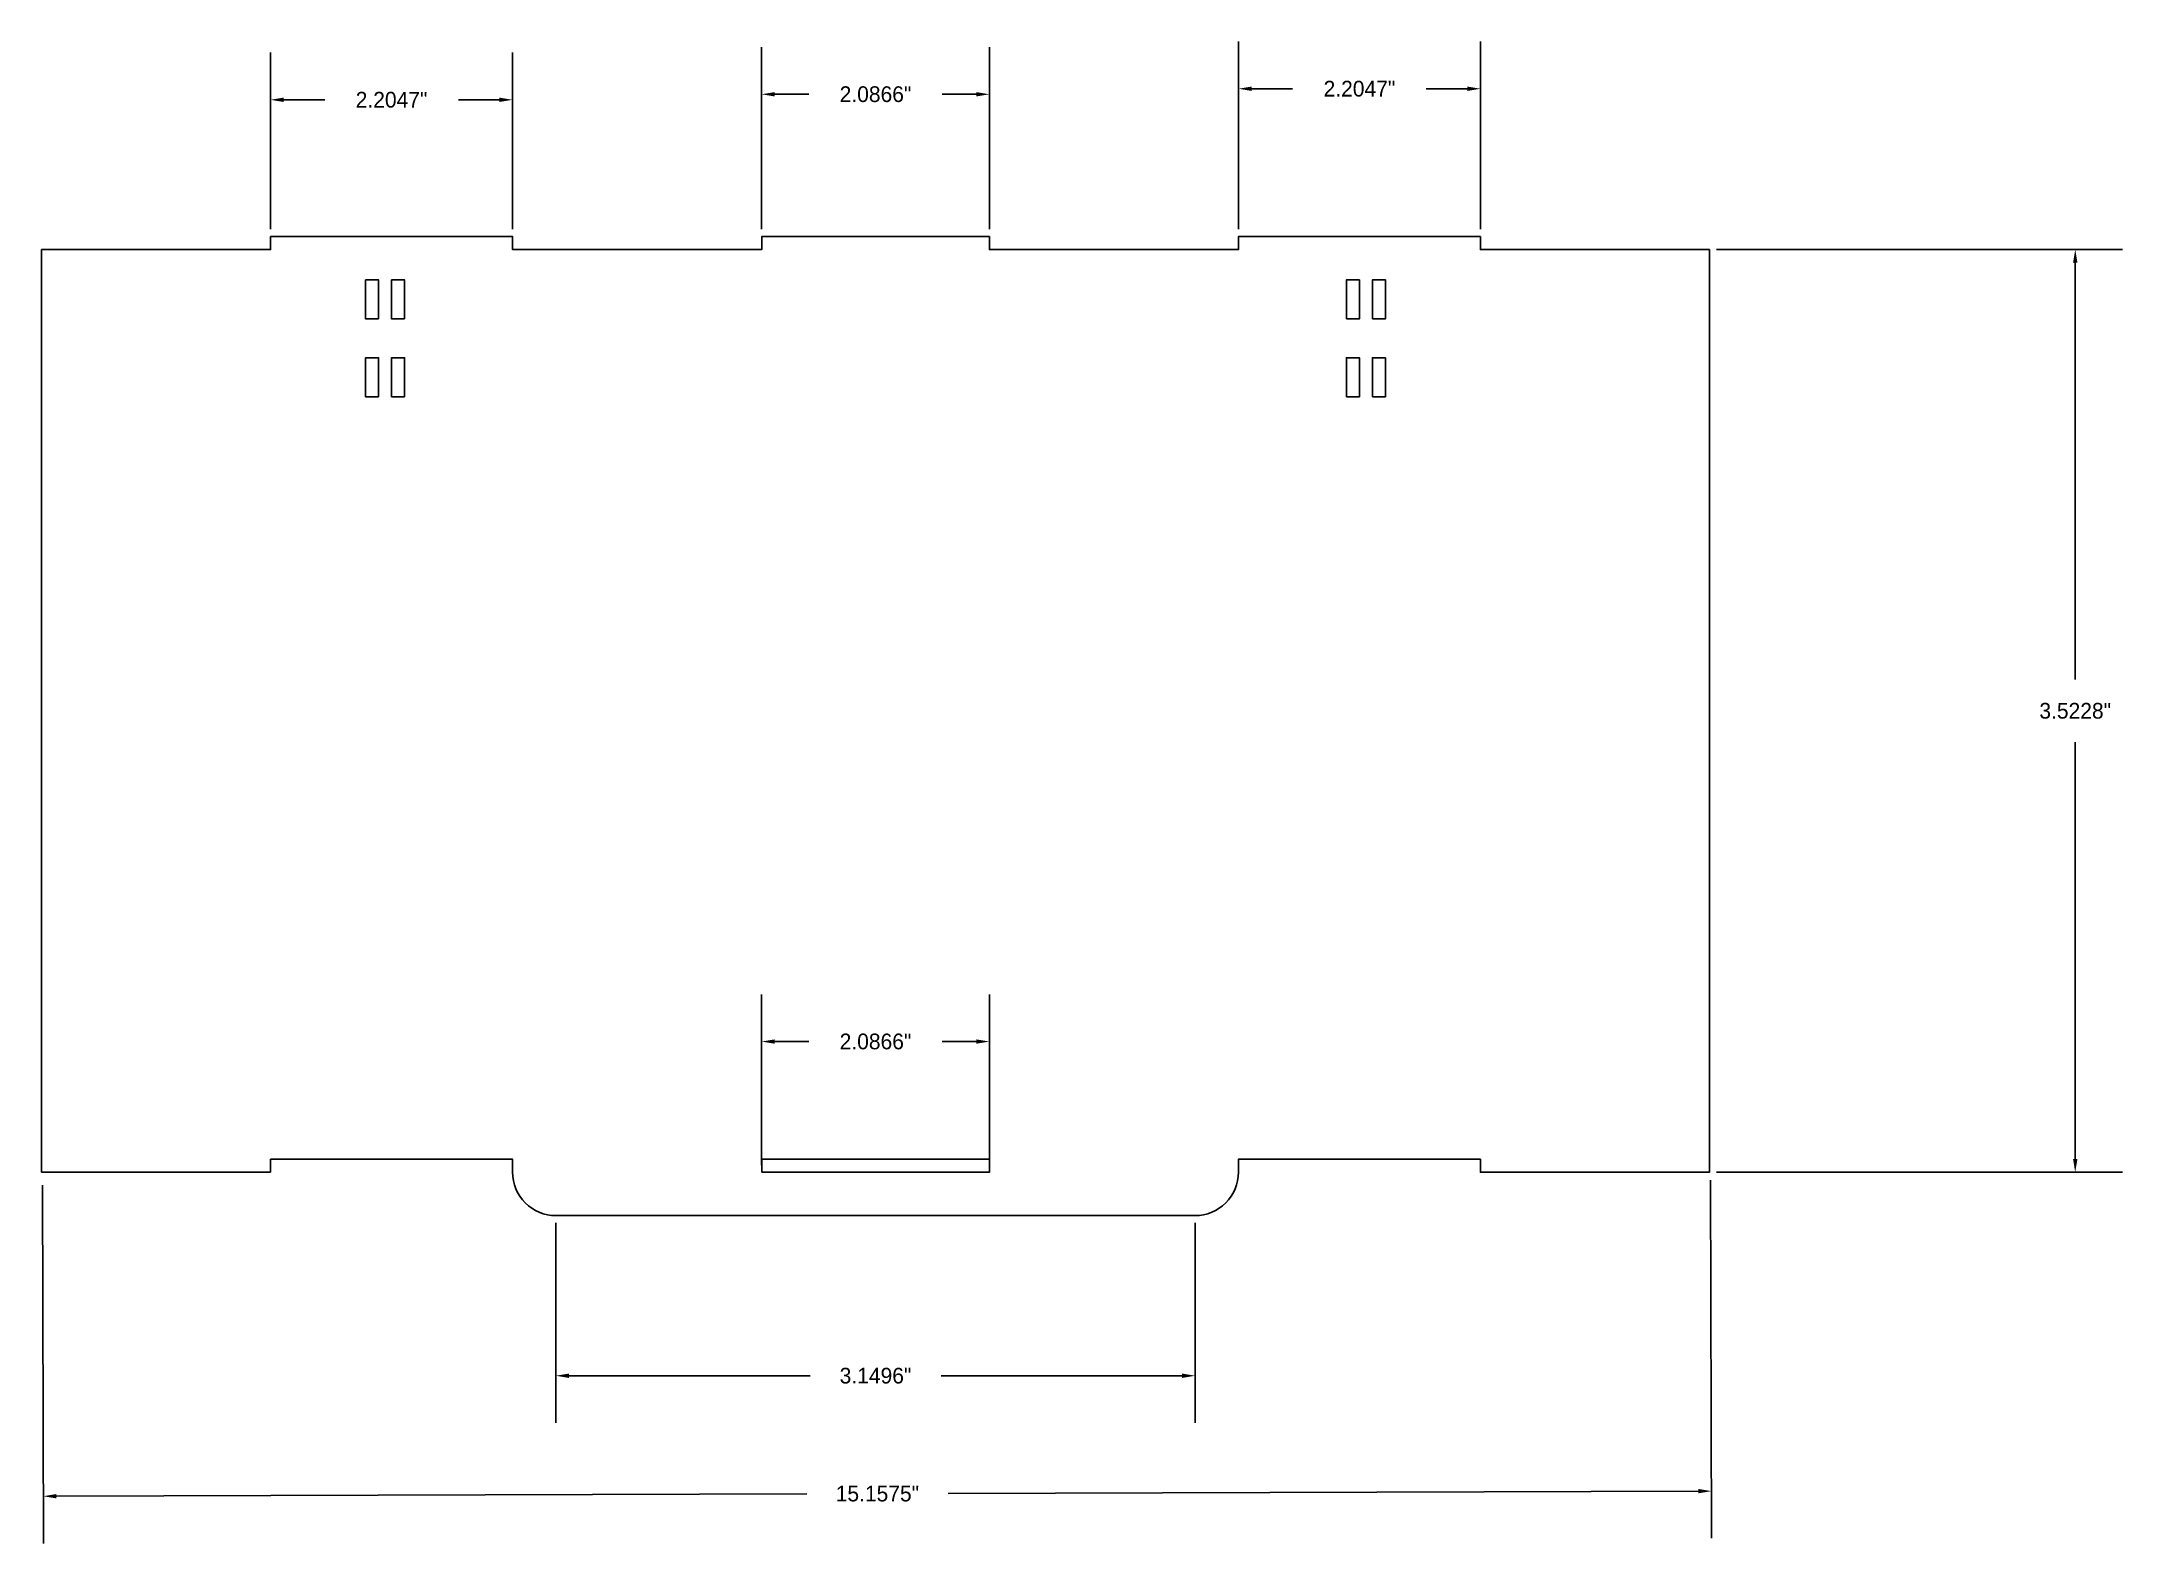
# Paper-space layout 'Layout9' of a CAD drawing. Header units: millimetres. Extents: x 2.08 to 10.03, y 0.86 to 6.6.
import ezdxf

# ---------------------------------------------------------------- set-up
doc = ezdxf.new("R2010")
doc.units = ezdxf.units.MM
doc.header["$MEASUREMENT"] = 0
doc.layers.add('CORTE', color=1, linetype='Continuous')
doc.dimstyles.new('MyStyle', dxfattribs={"dimtxt": 0.06, "dimasz": 0.05, "dimexe": 0.18, "dimexo": 0.0275, "dimgap": 0.09, "dimtad": 0, "dimtih": 1, "dimtoh": 1, "dimdec": 4, "dimzin": 0, "dimdsep": 46, "dimlunit": 3, "dimtxsty": 'Standard', "dimcen": 0, "dimadec": 0, "dimazin": 0, "dimtfac": 1, "dimtdec": 4, "dimtofl": 0, "dimtmove": 2, "dimatfit": 3, "dimfxl": 1, "dimtolj": 1, "dimtzin": 0, "dimarcsym": 0})

# ---------------------------------------------------------------- blocks, each defined once
blk = doc.blocks.new('*D92')
at = {"color": 0, "lineweight": -2, "transparency": 16777216}
for p, q in [((8.4758, 5.8025), (10.025, 5.8025)), ((9.845, 5.7525), (9.845, 4.1611)), ((9.845, 2.3297), (9.845, 3.9211)), ((8.4758, 2.2797), (10.025, 2.2797))]:
    blk.add_line(p, q, dxfattribs=at)
at = {"color": 0, "transparency": 16777216}
for points in [[(9.8367, 5.7525), (9.8534, 5.7525), (9.845, 5.8025)], [(9.8367, 2.3297), (9.8534, 2.3297), (9.845, 2.2797)]]:
    blk.add_solid(points, dxfattribs=at)
at = {"layer": 'Defpoints', "color": 0, "transparency": 16777216}
for p in [(8.4483, 5.8025), (9.845, 5.8025), (8.4483, 2.2797)]:
    blk.add_point(p, dxfattribs=at)
at = {"color": 0, "transparency": 16777216, "insert": (9.845, 4.0411), "char_height": 0.06, "attachment_point": 5}
blk.add_mtext('\\A1;3.5228"', dxfattribs=at)
blk = doc.blocks.new('*D94')
at = {"color": 0, "lineweight": -2, "transparency": 16777216}
for p, q in [((2.955, 5.8796), (2.955, 6.5541)), ((3.8788, 5.8796), (3.8788, 6.5541)), ((3.005, 6.3741), (3.1619, 6.3741)), ((3.8288, 6.3741), (3.6719, 6.3741))]:
    blk.add_line(p, q, dxfattribs=at)
at = {"color": 0, "transparency": 16777216}
for points in [[(3.005, 6.3824), (3.005, 6.3658), (2.955, 6.3741)], [(3.8288, 6.3824), (3.8288, 6.3658), (3.8788, 6.3741)]]:
    blk.add_solid(points, dxfattribs=at)
at = {"layer": 'Defpoints', "color": 0, "transparency": 16777216}
for p in [(2.955, 6.3741), (2.955, 5.8521), (3.8788, 5.8521)]:
    blk.add_point(p, dxfattribs=at)
at = {"color": 0, "transparency": 16777216, "insert": (3.4169, 6.3741), "char_height": 0.06, "attachment_point": 5}
blk.add_mtext('\\A1;2.2047"', dxfattribs=at)
blk = doc.blocks.new('*D95')
at = {"color": 0, "lineweight": -2, "transparency": 16777216}
for p, q in [((4.8299, 5.8796), (4.8299, 6.5752)), ((5.6992, 5.8796), (5.6992, 6.5752)), ((4.8799, 6.3952), (5.0096, 6.3952)), ((5.6492, 6.3952), (5.5196, 6.3952))]:
    blk.add_line(p, q, dxfattribs=at)
at = {"color": 0, "transparency": 16777216}
for points in [[(4.8799, 6.4035), (4.8799, 6.3869), (4.8299, 6.3952)], [(5.6492, 6.4035), (5.6492, 6.3869), (5.6992, 6.3952)]]:
    blk.add_solid(points, dxfattribs=at)
at = {"layer": 'Defpoints', "color": 0, "transparency": 16777216}
for p in [(4.8299, 6.3952), (4.8299, 5.8521), (5.6992, 5.8521)]:
    blk.add_point(p, dxfattribs=at)
at = {"color": 0, "transparency": 16777216, "insert": (5.2646, 6.3952), "char_height": 0.06, "attachment_point": 5}
blk.add_mtext('\\A1;2.0866"', dxfattribs=at)
blk = doc.blocks.new('*D96')
at = {"color": 0, "lineweight": -2, "transparency": 16777216}
for p, q in [((6.6503, 5.8796), (6.6503, 6.5963)), ((7.5741, 5.8796), (7.5741, 6.5963)), ((6.7003, 6.4163), (6.8572, 6.4163)), ((7.5241, 6.4163), (7.3672, 6.4163))]:
    blk.add_line(p, q, dxfattribs=at)
at = {"color": 0, "transparency": 16777216}
for points in [[(6.7003, 6.4246), (6.7003, 6.408), (6.6503, 6.4163)], [(7.5241, 6.4246), (7.5241, 6.408), (7.5741, 6.4163)]]:
    blk.add_solid(points, dxfattribs=at)
at = {"layer": 'Defpoints', "color": 0, "transparency": 16777216}
for p in [(6.6503, 6.4163), (6.6503, 5.8521), (7.5741, 5.8521)]:
    blk.add_point(p, dxfattribs=at)
at = {"color": 0, "transparency": 16777216, "insert": (7.1122, 6.4163), "char_height": 0.06, "attachment_point": 5}
blk.add_mtext('\\A1;2.2047"', dxfattribs=at)
blk = doc.blocks.new('*D97')
at = {"color": 0, "lineweight": -2, "transparency": 16777216}
for p, q in [((4.0442, 2.0868), (4.0442, 1.3227)), ((6.4849, 2.0868), (6.4849, 1.3227)), ((4.0942, 1.5027), (5.0146, 1.5027)), ((6.4349, 1.5027), (5.5146, 1.5027))]:
    blk.add_line(p, q, dxfattribs=at)
at = {"color": 0, "transparency": 16777216}
for points in [[(4.0942, 1.5111), (4.0942, 1.4944), (4.0442, 1.5027)], [(6.4349, 1.5111), (6.4349, 1.4944), (6.4849, 1.5027)]]:
    blk.add_solid(points, dxfattribs=at)
at = {"layer": 'Defpoints', "color": 0, "transparency": 16777216}
for p in [(4.0442, 2.1143), (6.4849, 2.1143), (6.4849, 1.5027)]:
    blk.add_point(p, dxfattribs=at)
at = {"color": 0, "transparency": 16777216, "insert": (5.2646, 1.5027), "char_height": 0.06, "attachment_point": 5}
blk.add_mtext('\\A1;3.1496"', dxfattribs=at)
blk = doc.blocks.new('*D98')
at = {"color": 0, "lineweight": -2, "transparency": 16777216}
for p, q in [((4.8299, 2.3072), (4.8299, 2.9586)), ((5.6992, 2.3072), (5.6992, 2.9586)), ((4.8799, 2.7786), (5.0096, 2.7786)), ((5.6492, 2.7786), (5.5196, 2.7786))]:
    blk.add_line(p, q, dxfattribs=at)
at = {"color": 0, "transparency": 16777216}
for points in [[(4.8799, 2.7869), (4.8799, 2.7702), (4.8299, 2.7786)], [(5.6492, 2.7869), (5.6492, 2.7702), (5.6992, 2.7786)]]:
    blk.add_solid(points, dxfattribs=at)
at = {"layer": 'Defpoints', "color": 0, "transparency": 16777216}
for p in [(5.6992, 2.7786), (4.8299, 2.2797), (5.6992, 2.2797)]:
    blk.add_point(p, dxfattribs=at)
at = {"color": 0, "transparency": 16777216, "insert": (5.2646, 2.7786), "char_height": 0.06, "attachment_point": 5}
blk.add_mtext('\\A1;2.0866"', dxfattribs=at)
blk = doc.blocks.new('*D100')
at = {"color": 0, "lineweight": -2, "transparency": 16777216}
for p, q in [((2.0838, 2.2301), (2.088, 0.8627)), ((8.4526, 2.2497), (8.4568, 0.8822)), ((2.1374, 1.0428), (5.0018, 1.0516)), ((8.4062, 1.0621), (5.5418, 1.0533))]:
    blk.add_line(p, q, dxfattribs=at)
at = {"color": 0, "transparency": 16777216}
for points in [[(2.1374, 1.0511), (2.1374, 1.0345), (2.0874, 1.0427)], [(8.4062, 1.0704), (8.4062, 1.0537), (8.4562, 1.0622)]]:
    blk.add_solid(points, dxfattribs=at)
at = {"layer": 'Defpoints', "color": 0, "transparency": 16777216}
for p in [(2.0837, 2.2576), (8.4525, 2.2772), (8.4562, 1.0622)]:
    blk.add_point(p, dxfattribs=at)
at = {"color": 0, "transparency": 16777216, "insert": (5.2718, 1.0524), "char_height": 0.06, "attachment_point": 5}
blk.add_mtext('\\A1;15.1575"', dxfattribs=at)

psp = doc.layouts.new('Layout9')

# ---------------------------------------------------------------- linework, layer by layer
at = {"layer": 'CORTE', "color": 18, "true_color": 0x000000}
psp.add_lwpolyline([(2.95501, 2.27969), (2.95501, 2.32931), (3.87883, 2.32931), (3.87883, 2.27969, 0.4142136), (4.04421, 2.1143), (6.48489, 2.1143, 0.4142136), (6.65028, 2.27969), (6.65028, 2.32931), (7.57409, 2.32931), (7.57409, 2.27969), (8.4483, 2.27969), (8.4483, 5.80248), (7.57409, 5.80248), (7.57409, 5.8521), (6.65028, 5.8521), (6.65028, 5.80248), (5.69917, 5.80248), (5.69917, 5.8521), (4.82993, 5.8521), (4.82993, 5.80248), (3.87883, 5.80248), (3.87883, 5.8521), (2.95501, 5.8521), (2.95501, 5.80248), (2.08081, 5.80248), (2.08081, 2.27969)], format="xyb", close=True, dxfattribs=at)
for points in [[(3.3673, 5.53786), (3.31768, 5.53786), (3.31768, 5.68671), (3.3673, 5.68671), (3.3673, 5.53786)], [(3.46653, 5.53786), (3.41692, 5.53786), (3.41692, 5.68671), (3.46653, 5.68671), (3.46653, 5.53786)], [(7.06257, 5.53786), (7.11219, 5.53786), (7.11219, 5.68671), (7.06257, 5.68671), (7.06257, 5.53786)], [(7.1618, 5.53786), (7.21142, 5.53786), (7.21142, 5.68671), (7.1618, 5.68671), (7.1618, 5.53786)], [(3.3673, 5.24016), (3.31768, 5.24016), (3.31768, 5.38901), (3.3673, 5.38901), (3.3673, 5.24016)], [(3.46653, 5.24016), (3.41692, 5.24016), (3.41692, 5.38901), (3.46653, 5.38901), (3.46653, 5.24016)], [(7.06257, 5.24016), (7.11219, 5.24016), (7.11219, 5.38901), (7.06257, 5.38901), (7.06257, 5.24016)], [(7.1618, 5.24016), (7.21142, 5.24016), (7.21142, 5.38901), (7.1618, 5.38901), (7.1618, 5.24016)], [(4.82993, 2.27969), (5.69917, 2.27969), (5.69917, 2.32931), (4.82993, 2.32931), (4.82993, 2.27969)]]:
    psp.add_lwpolyline(points, dxfattribs=at)

# ---------------------------------------------------------------- dimensions: what is measured, and where the dimension line sits
for base, p1, p2, text, picture, middle in [((6.65028, 6.41628), (7.57409, 5.8521), (6.65028, 5.8521), '2.2047"', '*D96', (7.11219, 6.41628)), ((2.95501, 6.37411), (3.87883, 5.8521), (2.95501, 5.8521), '2.2047"', '*D94', (3.41692, 6.37411)), ((4.82993, 6.3952), (5.69917, 5.8521), (4.82993, 5.8521), '2.0866"', '*D95', (5.26455, 6.3952)), ((5.69917, 2.77858), (4.82993, 2.27969), (5.69917, 2.27969), '2.0866"', '*D98', (5.26455, 2.77858)), ((6.48489, 1.50274), (4.04421, 2.1143), (6.48489, 2.1143), '3.1496"', '*D97', (5.26455, 1.50274))]:
    dim = psp.add_linear_dim(base=base, p1=p1, p2=p2, text=text, dimstyle='MyStyle')
    dim.commit()
    dim.dimension.update_dxf_attribs({"geometry": picture, "text_midpoint": middle})
dim = psp.add_linear_dim(base=(9.84504, 5.80248), p1=(8.4483, 2.27969), p2=(8.4483, 5.80248), angle=90, dimstyle='MyStyle')
dim.commit()
dim.dimension.update_dxf_attribs({"geometry": '*D92', "text_midpoint": (9.84504, 4.04109)})
dim = psp.add_aligned_dim(p1=(2.08369, 2.25759), p2=(8.45248, 2.27716), distance=-1.21494, text='15.1575"', dimstyle='MyStyle')
dim.commit()
dim.dimension.update_dxf_attribs({"geometry": '*D100', "text_midpoint": (5.27182, 1.05245)})

doc.saveas('drawing.dxf')
